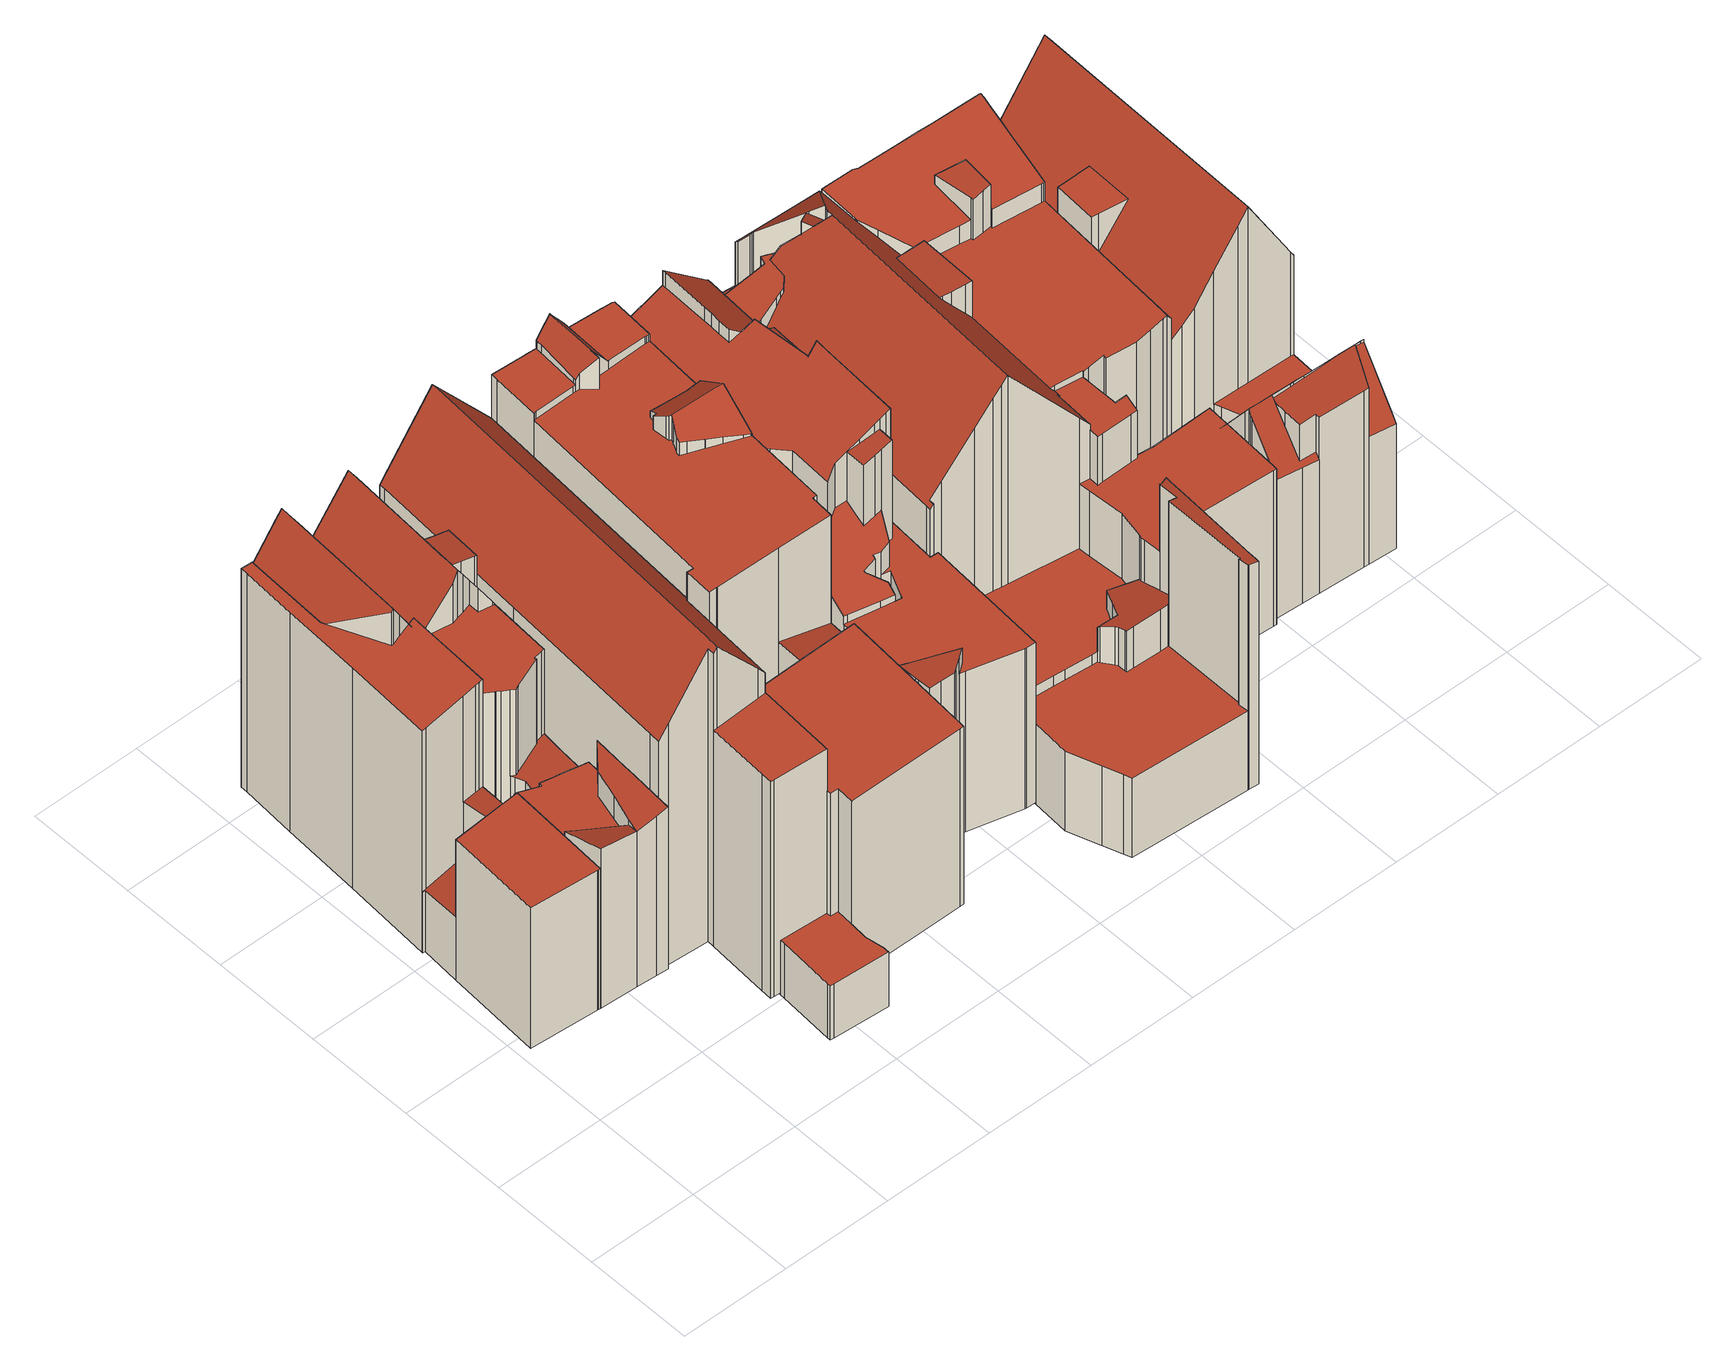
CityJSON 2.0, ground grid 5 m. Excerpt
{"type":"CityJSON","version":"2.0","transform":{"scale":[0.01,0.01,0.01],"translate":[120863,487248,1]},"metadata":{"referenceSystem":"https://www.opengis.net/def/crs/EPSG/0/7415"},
"CityObjects":{
"building1":{"type":"Building","attributes":{"dak_type":"slanted","data_area":43.01,"data_coverage":0.778,"geconstateerd":false,"gid":17599243,"h_dak_50p":13.27,"h_dak_70p":13.5,"h_dak_max":15.81,"h_dak_min":4.73,"h_maaiveld":1.64,"kas_warenhuis":false,"lod11_replace":false,"ondergronds_type":"above ground","oorspronkelijkbouwjaar":1005,"pw_actueel":"yes","pw_bron":"ahn3","reconstructie_methode":"tudelft3d-geoflow","reconstruction_skipped":false,"rmse_lod12":3.37,"rmse_lod13":1.06,"rmse_lod22":0.823,"rn":1,"status":"Pand in gebruik","t_run":115.77,"val3dity_codes_lod12":"[]","val3dity_codes_lod13":"[]","val3dity_codes_lod22":"[]"},"children":["building1-1"]},
"building1-1":{"type":"BuildingPart","parents":["building1"],"geometry":[{"type":"Solid","lod":"2.2","boundaries":[[[[0,1,2,3,4,5,6,7,8,9,10,11,12,13,14,15,16,17,18,19,20,21,22,23,24,25,26]],[[27,28,29,30]],[[31,4,3,32]],[[33,10,9,34]],[[34,9,8,35]],[[36,5,4,31]],[[37,38,39,40]],[[41,6,5,36]],[[42,7,6,41]],[[43,21,20,44]],[[45,14,13,46]],[[47,48,49,28,27]],[[50,11,10,33]],[[51,52,53,54]],[[30,29,52,51]],[[55,26,25,56]],[[57,19,18,58]],[[44,20,19,57]],[[59,22,21,43]],[[60,61,35,62]],[[63,64,65]],[[62,35,8,7,42]],[[66,67,68,61,60]],[[28,49,68,67]],[[69,2,1,70]],[[71,72,67,66]],[[73,74,72,71]],[[32,3,2,69,75]],[[75,69,74,73]],[[70,1,0,53]],[[46,13,12,76]],[[77,78,79]],[[38,37,79]],[[78,77,80,81]],[[64,24,23,82]],[[56,25,24,64,63]],[[82,23,22,59]],[[83,50,48,47]],[[84,15,14,45]],[[85,86,16,15,84]],[[40,39,86,85]],[[87,17,16,86]],[[58,18,17,87]],[[76,12,11,50,83]],[[54,53,0,26,55]],[[81,80,88,89]],[[89,88,65]],[[90,91,58,87,86,39,38,79,78,81,92,93]],[[71,66,60,62,42,41,36,31,32,75,73]],[[72,74,69,70,53,52,29,28,67]],[[48,50,33,34,35,61,68,49]],[[65,88,80,77,79,37,40,85,84,45,46,76,83,47,27,30,51,54,55,56,63]],[[92,81,89,65,64,82,59,43,44,57,58,91,90,93]]]],"semantics":{"surfaces":[{"type":"GroundSurface"},{"type":"WallSurface","on_footprint_edge":false},{"type":"WallSurface","on_footprint_edge":true},{"type":"RoofSurface"}],"values":[[0,1,2,2,2,2,1,2,2,2,2,1,2,1,1,2,2,2,2,1,1,2,1,1,2,1,1,2,1,2,2,1,1,1,2,2,2,1,2,2,1,2,2,2,2,1,1,3,3,3,3,3,3]]}}]},
"building2":{"type":"Building","attributes":{"dak_type":"slanted","data_area":39.9,"data_coverage":0.756,"geconstateerd":false,"gid":17599262,"h_dak_50p":12.71,"h_dak_70p":13.55,"h_dak_max":15.17,"h_dak_min":5.76,"h_maaiveld":1.64,"kas_warenhuis":false,"lod11_replace":false,"ondergronds_type":"above ground","oorspronkelijkbouwjaar":1005,"pw_actueel":"yes","pw_bron":"ahn3","reconstructie_methode":"tudelft3d-geoflow","reconstruction_skipped":false,"rmse_lod12":2.84,"rmse_lod13":2.01,"rmse_lod22":0.153,"rn":1,"status":"Pand in gebruik","t_run":142.09,"val3dity_codes_lod12":"[]","val3dity_codes_lod13":"[]","val3dity_codes_lod22":"[]"},"children":["building2-1"]},
"building2-1":{"type":"BuildingPart","parents":["building2"],"geometry":[{"type":"Solid","lod":"2.2","boundaries":[[[[94,95,24,96,21,97,98,99,100,101,102,103,104,105,106,107,108,109,110,111,112,113,114,115,116,117,4,118,119,120,121,122]],[[123,124,125,126]],[[127,107,106,128]],[[129,102,101,130]],[[131,132,133,134]],[[135,99,98,136]],[[137,114,113,138]],[[130,101,100,139]],[[139,100,99,135]],[[138,113,112,132,131]],[[140,24,95,141,142]],[[143,144,145,146]],[[147,148,149,150]],[[151,152,118,4,153]],[[154,155,119,118,152]],[[146,145,155,154]],[[156,157,158,159]],[[160,109,108,161]],[[132,112,111,162,163]],[[124,103,102,129]],[[164,96,24,140]],[[165,166,167]],[[168,169,167]],[[170,171,172,173]],[[174,116,115,175]],[[176,120,119,155]],[[177,121,120,176]],[[178,179,180,181]],[[182,183,184,185]],[[186,122,121,177]],[[187,188,189,190]],[[188,94,122,186]],[[191,192,193,194]],[[195,191,196,197]],[[153,4,117,198,199]],[[198,117,116,174]],[[200,201,202]],[[199,198,202]],[[201,203,204,205]],[[206,207,203,201,200]],[[173,172,207,206]],[[134,133,171,170]],[[208,209,210,211]],[[211,210,212,213]],[[205,204,152,151]],[[183,182,214]],[[215,216,144,143]],[[217,218,219,220]],[[220,219,192,191,195]],[[190,189,218,217]],[[221,222,223,224]],[[150,149,225,226]],[[142,141,227,228]],[[229,230,166,165]],[[231,97,21,232]],[[232,21,96,164]],[[136,98,97,231]],[[163,162,209,208]],[[162,111,110,233]],[[234,235,236,158]],[[237,238,216,215]],[[159,158,236,238,237]],[[213,212,157,156]],[[239,240,148,147]],[[241,242,243,244]],[[224,223,245,246]],[[246,245,242,241]],[[247,105,104,248]],[[185,184,248,249]],[[249,248,104,103,124,123]],[[250,128,106,105,247]],[[251,252,169,168]],[[126,125,252,251]],[[253,254,214]],[[254,253,230,229]],[[194,193,235,234]],[[197,196,240,239]],[[175,115,114,137]],[[255,161,108,107,127]],[[226,225,161,255]],[[233,110,109,160]],[[141,95,94,188,187]],[[228,227,179,178]],[[181,180,222,221]],[[244,243,128,250]],[[131,134,170,173,206,200,202,198,174,175,137,138]],[[205,151,153,199,202,201]],[[136,256,165,167,169,252,125,124,129,130,139,135]],[[136,231,232,164,140,142,228,178,181,221,257,254,229,165,256]],[[159,237,215,143,146,154,152,204,203,207,172,171,133,132,163,208,211,213,156]],[[235,193,192,219,218,189,188,186,177,176,155,145,144,216,238,236]],[[123,126,251,168,167,166,230,253,214,182,185,249]],[[233,160,161,225,149,148,240,196,191,194,234,158,157,212,210,209,162]],[[243,242,245,223,222,180,179,227,141,187,190,217,220,195,197,239,147,150,226,255,127,128]],[[244,250,247,248,184,183,214,254,257,221,224,246,241]]]],"semantics":{"surfaces":[{"type":"GroundSurface"},{"type":"WallSurface","on_footprint_edge":false},{"type":"WallSurface","on_footprint_edge":true},{"type":"RoofSurface"}],"values":[[0,1,2,2,1,2,2,2,2,2,2,1,1,2,2,1,1,2,2,2,2,1,1,1,2,2,2,1,1,2,1,2,1,1,2,2,1,1,1,1,1,1,1,1,1,1,1,1,1,1,1,1,1,1,2,2,2,1,2,1,1,1,1,1,1,1,1,2,1,2,2,1,1,1,1,1,1,2,2,1,2,2,1,1,1,3,3,3,3,3,3,3,3,3,3]]}}]},
"building3":{"type":"Building","attributes":{"dak_type":"slanted","data_area":78.33,"data_coverage":0.843,"geconstateerd":false,"gid":17599264,"h_dak_50p":15.19,"h_dak_70p":15.82,"h_dak_max":16.99,"h_dak_min":12.53,"h_maaiveld":1.11,"kas_warenhuis":false,"lod11_replace":false,"ondergronds_type":"above ground","oorspronkelijkbouwjaar":1005,"pw_actueel":"yes","pw_bron":"ahn3","reconstructie_methode":"tudelft3d-geoflow","reconstruction_skipped":false,"rmse_lod12":1.36,"rmse_lod13":1.42,"rmse_lod22":0.121,"rn":1,"status":"Pand in gebruik","t_run":128.63,"val3dity_codes_lod12":"[]","val3dity_codes_lod13":"[]","val3dity_codes_lod22":"[]"},"children":["building3-1"]},
"building3-1":{"type":"BuildingPart","parents":["building3"],"geometry":[{"type":"Solid","lod":"2.2","boundaries":[[[[258,259,260,261,262,263,264,265,266,267,268,269,270,271,272,273,274,275,276,277,278,279,280]],[[281,274,273,282]],[[282,273,272,283]],[[284,260,259,285]],[[286,265,264,287]],[[288,277,276,289]],[[287,264,263,290]],[[291,292,293,294]],[[295,261,260,284]],[[296,278,277,288,297]],[[298,279,278,296]],[[297,288,292,291]],[[299,271,270,300]],[[301,258,280,302]],[[290,263,262,303]],[[303,262,261,295]],[[302,280,279,298]],[[304,275,274,281]],[[289,276,275,304]],[[283,272,271,299]],[[305,267,266,306]],[[307,308,300,309]],[[309,300,270,269,310]],[[294,293,308,307]],[[310,269,268,311]],[[311,268,267,305]],[[306,266,265,286]],[[285,259,258,301]],[[289,304,281,282,283,299,300,308,293,292,288]],[[312,313,290,303,295,284,285,301,302,298,296,297,291]],[[313,312,291,294,307,309,310,311,305,306,286,287,290]]]],"semantics":{"surfaces":[{"type":"GroundSurface"},{"type":"WallSurface","on_footprint_edge":true},{"type":"WallSurface","on_footprint_edge":false},{"type":"RoofSurface"}],"values":[[0,1,1,1,1,1,1,2,1,1,1,2,1,1,1,1,1,1,1,1,1,2,1,2,1,1,1,1,3,3,3]]}}]},
"building4":{"type":"Building","attributes":{"dak_type":"slanted","data_area":113.1,"data_coverage":0.888,"geconstateerd":false,"gid":17599254,"h_dak_50p":15.23,"h_dak_70p":15.28,"h_dak_max":17.05,"h_dak_min":3.87,"h_maaiveld":1.04,"kas_warenhuis":false,"lod11_replace":false,"ondergronds_type":"above ground","oorspronkelijkbouwjaar":1005,"pw_actueel":"yes","pw_bron":"ahn3","reconstructie_methode":"tudelft3d-geoflow","reconstruction_skipped":false,"rmse_lod12":4.02,"rmse_lod13":0.776,"rmse_lod22":0.16,"rn":1,"status":"Pand in gebruik","t_run":269.55,"val3dity_codes_lod12":"[]","val3dity_codes_lod13":"[]","val3dity_codes_lod22":"[]"},"children":["building4-1"]},
"building4-1":{"type":"BuildingPart","parents":["building4"],"geometry":[{"type":"Solid","lod":"2.2","boundaries":[[[[314,315,316,317,318,319,320,321,322,323,324,325,326,327,328,329,330,331,332,333,334,335,336,337,338,339,340,341,342,343,344,345,346,347,348,349,350,351,352,353,354,355,356,357,358,359,360,361,362,363,364]],[[365,366,363,362,367]],[[367,362,361,368]],[[369,319,318,370]],[[371,349,348,372]],[[373,374,375,376]],[[377,328,327,378]],[[379,316,315,380]],[[381,320,319,369]],[[382,323,322,383]],[[384,324,323,382]],[[385,386,370,387]],[[388,321,320,381]],[[389,334,333,390]],[[390,333,332,391,392]],[[368,361,360,393]],[[394,395,396,397]],[[372,348,347,398]],[[393,360,359,399]],[[400,401,402,403]],[[391,332,331,404]],[[405,406,407,408]],[[376,375,404,409]],[[409,404,331,330,410]],[[411,364,363,366]],[[412,413,386,385]],[[414,325,324,384]],[[383,322,321,388]],[[415,416,417,418]],[[398,347,346,419]],[[420,314,364,411]],[[421,337,336,422]],[[423,345,344,396]],[[419,346,345,423]],[[424,425,426,427]],[[428,429,430,431]],[[432,433,357,356,434]],[[431,430,433,432]],[[435,358,357,433]],[[399,359,358,435]],[[436,355,354,437]],[[438,439,440,441]],[[442,340,339,443]],[[444,445,446,447]],[[397,396,344,343,448]],[[449,448,343,342,450]],[[451,452,453,454]],[[455,456,457,458]],[[458,457,425,424]],[[427,426,459,460]],[[454,453,461,462]],[[462,461,463,464]],[[422,336,335,465,466]],[[466,465,439,438]],[[467,338,337,421]],[[443,339,338,467]],[[468,469,470,471]],[[472,473,395,394]],[[448,449,474]],[[450,342,341,475,476]],[[475,341,340,442]],[[392,391,416,415]],[[418,417,406,405,477]],[[478,329,328,377]],[[378,327,326,479]],[[479,326,325,414]],[[480,481,408,482]],[[483,484,401,400]],[[485,486,487,488]],[[489,490,491,486,485]],[[476,475,484,483]],[[477,405,366,365]],[[482,408,407,374,373]],[[441,440,492,493]],[[403,402,490,489]],[[493,492,491,490]],[[488,487,469,468]],[[471,470,494,495]],[[495,494,445,444]],[[496,497,351,350,498]],[[499,352,351,497]],[[500,501,502,503]],[[504,505,506,507]],[[508,509,505,504]],[[510,511,429,428]],[[473,472,512]],[[513,317,316,379]],[[387,370,318,317,513]],[[380,315,314,420,514]],[[514,420,481,480]],[[410,330,329,478,515]],[[515,478,413,412]],[[516,517,518,519]],[[519,518,497,496]],[[460,459,511,510]],[[507,506,501,500]],[[464,463,456,455]],[[520,521,452,451]],[[503,502,521,520]],[[522,523,509,508]],[[434,356,355,436]],[[437,354,353,524,525]],[[525,524,523,522]],[[524,353,352,499]],[[447,446,517,516]],[[498,350,349,371]],[[465,335,334,389]],[[448,474,526,527,468,471,495,512,472,394,397]],[[416,391,404,375,374,407,406,417]],[[483,400,403,489,485,488,468,527,526,474,449,450,476]],[[366,405,408,481,420,411]],[[493,490,402,401,484,475,442,443,467,421,422,466,438,441]],[[398,419,423,396,395,473,512,495,444,447,516,519,496,498,371,372]],[[515,412,385,387,513,379,380,514,480,482,373,376,409,410]],[[413,478,377,378,479,414,384,382,383,388,381,369,370,386]],[[508,504,507,500,503,520,451,454,462,528,529,530,437,525,522]],[[426,425,457,456,463,461,453,452,521,502,501,506,505,509,523,524,499,497,518,517,446,445,494,470,469,487,486,491,492,440,439,465,389,390,392,415,418,477,365,367,368,393,399,435,433,430,429,511,459]],[[432,434,436,437,530,529,528,462,464,455,458,424,427,460,510,428,431]]]],"semantics":{"surfaces":[{"type":"GroundSurface"},{"type":"WallSurface","on_footprint_edge":true},{"type":"WallSurface","on_footprint_edge":false},{"type":"RoofSurface"}],"values":[[0,1,1,1,1,2,1,1,1,1,1,2,1,1,1,1,2,1,1,2,1,2,2,1,1,2,1,1,2,1,1,1,1,1,2,2,1,2,1,1,1,2,1,2,1,1,2,2,2,2,2,2,1,2,1,1,2,2,2,1,1,2,2,1,1,1,2,2,2,2,2,2,2,2,2,2,2,2,2,1,1,2,2,2,2,2,1,1,1,2,1,2,2,2,2,2,2,2,2,2,1,1,2,1,2,1,1,3,3,3,3,3,3,3,3,3,3,3]]}}]},
"building5":{"type":"Building","attributes":{"dak_type":"slanted","data_area":63.07,"data_coverage":0.754,"geconstateerd":false,"gid":17599260,"h_dak_50p":14.35,"h_dak_70p":15.01,"h_dak_max":15.98,"h_dak_min":5.05,"h_maaiveld":1.47,"kas_warenhuis":false,"lod11_replace":false,"ondergronds_type":"above ground","oorspronkelijkbouwjaar":1005,"pw_actueel":"yes","pw_bron":"ahn3","reconstructie_methode":"tudelft3d-geoflow","reconstruction_skipped":false,"rmse_lod12":3.37,"rmse_lod13":3.26,"rmse_lod22":0.247,"rn":1,"status":"Pand in gebruik","t_run":218.51,"val3dity_codes_lod12":"[]","val3dity_codes_lod13":"[]","val3dity_codes_lod22":"[]"},"children":["building5-1"]},
"building5-1":{"type":"BuildingPart","parents":["building5"],"geometry":[{"type":"Solid","lod":"2.2","boundaries":[[[[531,532,533,534,535,536,537,538,539,540,541,542,543,544,545,546,547,548,549,550,551,552,553,554,555,556,557,558,559,560,561,562,563,564,565,566,567,568,569,570]],[[571,550,549,572,573]],[[574,565,564,575]],[[576,577,578,579]],[[580,536,535,581]],[[582,534,533,583]],[[581,535,534,582]],[[584,585,586,587]],[[587,586,588,589]],[[579,578,589,590]],[[583,533,532,591]],[[592,593,594,595]],[[596,567,566,597,598]],[[599,568,567,596]],[[600,601,602,603]],[[604,605,601,600]],[[606,569,568,599,607]],[[608,609,610,611]],[[609,540,539,612]],[[613,552,551,614]],[[614,551,550,571]],[[615,613,616,617]],[[618,619,620,621]],[[621,620,622,623,624]],[[625,544,543,626]],[[627,542,541,628]],[[629,537,536,580]],[[573,572,630,631]],[[631,630,632,633]],[[634,635,636,637]],[[638,639,640,641]],[[585,642,639,638]],[[641,640,643,644]],[[644,643,645,646]],[[612,539,538,647]],[[648,649,622,620]],[[650,651,619,618]],[[652,562,561,653]],[[654,563,562,652,655]],[[656,559,558,657]],[[658,659,651,650]],[[633,632,646,660]],[[660,646,645,661,662,663]],[[663,662,635,634]],[[662,661,664,665]],[[637,636,665,666]],[[575,564,563,654]],[[667,668,642,585,584]],[[666,665,664,668,667]],[[669,670,671]],[[672,545,544,625]],[[673,556,555,674]],[[675,676,593,592]],[[677,678,676,675]],[[679,553,552,613,615]],[[595,594,680]],[[681,603,602,680]],[[682,683,603,681]],[[647,538,537,629]],[[598,597,605,604]],[[626,543,542,627]],[[684,548,547,685]],[[686,687,688,689]],[[689,688,685,690]],[[690,685,547,546,691]],[[572,549,548,684]],[[671,692,577,576]],[[693,531,570,694]],[[624,623,692,671]],[[670,669,695,696]],[[696,695,697,698]],[[699,694,570,569,606]],[[700,560,559,656]],[[674,555,554,701,702]],[[653,561,560,700]],[[655,652,703,704]],[[704,703,678,677]],[[597,566,565,574]],[[611,610,687,686]],[[705,557,556,673]],[[657,558,557,705]],[[590,589,588,706,707]],[[591,532,531,693]],[[707,706,708,697]],[[709,710,694,699]],[[698,697,708,710,709]],[[607,599,683,682]],[[617,616,649,648]],[[702,701,659,658]],[[701,554,553,679]],[[691,546,545,672]],[[628,541,540,609,608]],[[583,591,693,694,710,708,706,588,586,585,638,641,644,646,632,630,572,684,685,688,687,610,609,612,647,629,580,581,582]],[[665,636,635,662]],[[668,664,661,645,643,640,639,642]],[[678,703,652,653,700,656,657,705,673,674,702,658,650,618,621,624,671,670,696,698,709,699,606,607,682,681,680,594,593,676]],[[604,600,603,683,599,596,598]],[[578,577,692,623,622,649,616,613,614,571,573,631,633,660,663,634,637,666,667,584,587,589]],[[655,704,677,675,592,595,680,602,601,605,597,574,575,654]],[[707,697,695,669,671,576,579,590]],[[701,679,615,617,648,620,619,651,659]],[[691,672,625,626,627,628,608,611,686,689,690]]]],"semantics":{"surfaces":[{"type":"GroundSurface"},{"type":"WallSurface","on_footprint_edge":true},{"type":"WallSurface","on_footprint_edge":false},{"type":"RoofSurface"}],"values":[[0,1,1,2,1,1,1,2,2,2,1,2,1,1,2,2,1,2,1,1,1,2,2,2,1,1,1,2,2,2,2,2,2,2,1,2,2,1,1,1,2,2,2,2,2,2,1,2,2,2,1,1,2,2,1,2,2,2,1,2,1,1,2,2,1,1,2,1,2,2,2,1,1,1,1,2,2,1,2,1,1,2,1,2,2,2,2,2,2,1,1,1,3,3,3,3,3,3,3,3,3,3]]}}]},
"building6":{"type":"Building","attributes":{"dak_type":"slanted","data_area":221.48,"data_coverage":0.861,"geconstateerd":false,"gid":14483283,"h_dak_50p":12.62,"h_dak_70p":14.45,"h_dak_max":17.35,"h_dak_min":2.28,"h_maaiveld":1.39,"kas_warenhuis":false,"lod11_replace":false,"ondergronds_type":"above ground","oorspronkelijkbouwjaar":1905,"pw_actueel":"yes","pw_bron":"ahn3","reconstructie_methode":"tudelft3d-geoflow","reconstruction_skipped":false,"rmse_lod12":4.48,"rmse_lod13":2.33,"rmse_lod22":0.406,"rn":1,"status":"Pand in gebruik","t_run":554.26,"val3dity_codes_lod12":"[]","val3dity_codes_lod13":"[]","val3dity_codes_lod22":"[]"},"children":["building6-1"]},
"building6-1":{"type":"BuildingPart","parents":["building6"],"geometry":[{"type":"Solid","lod":"2.2","boundaries":[[[[711,712,713,714,715,716,717,718,719,720,721,722,723,724,725,726,727,728,729,730,731,732,733,734,735,736,737,738,739,740,741,742,743,744,745,746,747,748,749,750,751,752,753,754,755,756,757,758,759,760,761,762,763,764,765,766,767,768,769,770,771,772,773,774,775,776]],[[777,778,779,780]],[[781,782,720,719,783,784]],[[785,721,720,782]],[[786,716,715,787,788]],[[789,751,750,790]],[[788,787,778,777]],[[787,715,714,791]],[[792,793,794,795]],[[796,753,752,797]],[[798,743,742,799]],[[800,801,802,803]],[[804,805,801,800,806]],[[807,808,809,810,811]],[[812,758,757,813]],[[814,815,816,817]],[[791,714,713,818]],[[819,756,755,820]],[[821,822,823,824]],[[825,826,827,828]],[[829,830,831,832]],[[811,810,805,804]],[[833,754,753,796,834]],[[793,761,760,835]],[[836,776,775,837]],[[838,839,840]],[[799,742,741,841]],[[842,722,721,785]],[[843,844,845,846]],[[847,848,782,781]],[[817,816,849,850,851]],[[852,853,854,855]],[[856,857,858,859]],[[860,861,857,856]],[[862,735,734,863]],[[864,740,739,865]],[[866,747,746,867]],[[841,741,740,864]],[[868,869,809,808]],[[870,871,872,873]],[[873,872,808,807]],[[874,875,876,877]],[[877,876,878,879,880]],[[863,734,733,881]],[[881,733,732,882]],[[865,739,738,883]],[[884,885,886,887]],[[888,744,743,798]],[[889,745,744,888]],[[890,891,892,893]],[[894,736,735,862]],[[895,731,730,896,897]],[[898,899,900]],[[901,902,903,904]],[[904,903,905,906]],[[907,908,909,910]],[[911,723,722,842]],[[912,913,861,860]],[[914,915,916,917]],[[918,919,920,921]],[[922,923,924,915,914]],[[925,926,924,923]],[[927,774,773,928]],[[929,749,748,930]],[[790,750,749,929]],[[931,932,930,933]],[[933,930,748,747,866]],[[934,935,936,937]],[[938,759,758,812]],[[797,752,751,789]],[[896,730,729,939]],[[940,727,726,941]],[[942,943,944,945]],[[946,947,948,949]],[[949,948,943,942]],[[950,951,869,868]],[[952,737,736,894]],[[953,867,746,745,889]],[[954,955,932,931]],[[956,957,926,925]],[[820,755,754,833]],[[958,959,960]],[[961,962,963,964]],[[964,963,965,966]],[[967,968,962,961]],[[969,890,970]],[[971,972,973]],[[974,975,973]],[[910,909,976,972,971]],[[977,978,908,907]],[[939,729,728,979]],[[979,728,727,940]],[[783,719,718,980]],[[980,718,717,981]],[[981,717,716,786]],[[972,976,891,890,969]],[[982,983,839,838]],[[984,985,875,874]],[[813,757,756,819]],[[986,987,770,769,988]],[[989,990,987,986]],[[835,760,759,938]],[[991,992,993,994]],[[995,996,997]],[[966,965,998,999]],[[999,998,1000,1001]],[[945,944,1002,1003]],[[1004,1002,1005]],[[795,794,935,934]],[[830,829,1006]],[[1003,1002,1004,951,950]],[[1007,711,776,836]],[[1008,1009,849,816]],[[1010,1011,1012,1013]],[[1014,1015,996,995]],[[818,713,712,1016]],[[928,773,772,1017]],[[1018,766,765,1019]],[[1020,1021,1022,1023]],[[824,823,1024,1025]],[[1025,1024,1026,1027]],[[1027,1026,1028,1029]],[[1030,1031,913,912]],[[1032,771,770,987]],[[1033,1034,1035,1036]],[[917,916,1034,1033]],[[846,845,983,982]],[[1037,1038,1039,1040]],[[1029,1028,955,954]],[[887,886,867,953]],[[1041,1042,844,843]],[[959,958,968,967]],[[893,892,1043,1044]],[[1045,762,761,793,792]],[[1046,763,762,1045]],[[803,802,885,884]],[[806,800,871,870]],[[883,738,737,952]],[[1023,1022,1047,1048,1049]],[[882,732,731,895]],[[1050,1051,947,946]],[[1001,1000,899,898]],[[784,783,1042,1041]],[[1052,1053,1054,1055]],[[1044,1043,1053,1052]],[[1056,1057,1038,1037]],[[941,726,725,1058]],[[1058,725,724,1059]],[[1060,911,1057,1056]],[[1048,1047,1061,1062]],[[1062,1061,1063,1064]],[[1065,1066,919,918]],[[921,920,1067,1068]],[[1068,1067,1069,1070]],[[1070,1069,923,922]],[[828,827,957,956]],[[1071,1007,853,852]],[[851,850,1031,1030]],[[1055,1054,848,847]],[[832,831,1036,1072]],[[1072,1036,1035,822,821]],[[1073,1074,1021,1020]],[[1075,1076,1074,1073]],[[837,775,774,927]],[[1016,712,711,1007,1071]],[[1040,1039,978,977]],[[1059,724,723,911,1060]],[[834,796,826,825]],[[1077,1078,1079,1080]],[[907,1078,1077]],[[906,905,975,974]],[[1080,1079,902,901]],[[1081,1082,1011,1010]],[[992,1083,1082,1081]],[[1064,1063,1083,992,991]],[[994,993,1084,1085]],[[937,936,1086,1087]],[[1085,1084,1088,1086]],[[1087,1086,1088,985,984]],[[1089,764,763,1046]],[[1049,1048,1066,1065,1090]],[[1090,1065,1015,1014]],[[988,769,768,1091]],[[1091,768,767,1092]],[[1013,1012,815,814]],[[859,858,1093,1094]],[[855,854,1009,1008]],[[1094,1093,1095,1096]],[[1096,1095,878,876]],[[880,879,990,989]],[[1019,765,764,1089]],[[1017,772,771,1032]],[[1092,767,766,1018]],[[897,896,1051,1050]],[[780,779,1076,1075]],[[811,804,806,870,873,807]],[[797,789,790,929,930,932,955,1028,1026,1024,823,822,1035,1034,916,915,924,926,957,827,826,796]],[[963,1097,1098,1099,1006,829,832,1072,821,824,1025,1027,1029,954,931,933,866,867,886,885,802,801,805,810,809,869,951,1004,1005,998,965]],[[1001,898,900,960,959,967,961,964,966,999]],[[865,883,952,894,862,863,881,882,895,897,1050,946,949,942,945,1003,950,868,808,872,871,800,803,884,887,953,889,888,798,799,841,864]],[[1044,1052,1055,847,781,784,1041,843,846,982,838,840,970,890,893]],[[1070,922,914,917,1033,1036,831,830,997,996,1015,1065,918,921,1068]],[[994,1085,1086,936,935,794,793,835,938,812,813,819,820,833,834,825,828,956,925,923,1069,1067,920,919,1066,1048,1062,1064,991]],[[855,1008,816,815,1012,1011,1082,1083,1063,1061,1047,1022,1021,1074,1076,779,778,787,791,818,1016,1071,852]],[[978,1039,1038,1057,911,842,785,782,848,1054,1053,1043,892,891,976,909,908]],[[1056,1037,1040,977,907,1077,1080,1100,939,979,940,941,1058,1059,1060]],[[1079,1078,907,910,971,973,975,905,903,902]],[[859,1094,1096,876,875,985,1088,1084,993,992,1081,1010,1013,814,817,851,1030,912,860,856]],[[990,879,878,1095,1093,858,857,861,913,1031,850,849,1009,854,853,1007,836,837,927,928,1017,1032,987]],[[1091,1092,1018,1019,1089,1046,1045,792,795,934,937,1087,984,874,877,880,989,986,988]],[[1005,1002,944,943,948,947,1051,896,939,1100,1080,901,904,1023,1049,1090,1014,995,997,830,1006,1099,1098,1097,963,962,968,958,960,900,899,1000,998]],[[844,1042,783,980,981,786,788,777,780,1075,1073,1020,1023,904,906,974,973,972,969,970,840,839,983,845]]]],"semantics":{"surfaces":[{"type":"GroundSurface"},{"type":"WallSurface","on_footprint_edge":false},{"type":"WallSurface","on_footprint_edge":true},{"type":"RoofSurface"}],"values":[[0,1,2,2,2,2,1,2,1,2,2,1,1,1,2,1,2,2,1,1,1,1,2,2,2,1,2,2,1,1,1,1,1,1,2,2,2,2,1,1,1,1,1,2,2,2,1,2,2,1,2,2,1,1,1,1,2,1,1,1,1,1,2,2,2,1,2,1,2,2,2,2,1,1,1,1,2,2,1,1,2,1,1,1,1,1,1,1,1,1,2,2,2,2,2,1,1,1,2,2,1,2,1,1,1,1,1,1,1,1,1,2,1,1,1,2,2,2,1,1,1,1,1,2,1,1,1,1,1,1,1,1,1,2,2,1,1,2,1,2,1,1,1,1,1,1,2,2,1,1,1,1,1,1,1,1,1,1,1,1,1,1,1,2,2,1,2,1,1,1,1,1,1,1,1,1,1,1,1,2,1,1,2,2,1,1,1,1,1,1,2,2,2,1,1,3,3,3,3,3,3,3,3,3,3,3,3,3,3,3,3,3]]}}]},
"building7":{"type":"Building","attributes":{"dak_type":"slanted","data_area":84.24,"data_coverage":0.879,"geconstateerd":false,"gid":17599268,"h_dak_50p":13.17,"h_dak_70p":14.21,"h_dak_max":16.38,"h_dak_min":4.44,"h_maaiveld":1.73,"kas_warenhuis":false,"lod11_replace":false,"ondergronds_type":"above ground","oorspronkelijkbouwjaar":1005,"pw_actueel":"yes","pw_bron":"ahn3","reconstructie_methode":"tudelft3d-geoflow","reconstruction_skipped":false,"rmse_lod12":3.52,"rmse_lod13":1.48,"rmse_lod22":0.164,"rn":1,"status":"Pand in gebruik","t_run":197.52,"val3dity_codes_lod12":"[]","val3dity_codes_lod13":"[]","val3dity_codes_lod22":"[]"},"children":["building7-1"]},
"building7-1":{"type":"BuildingPart","parents":["building7"],"geometry":[{"type":"Solid","lod":"2.2","boundaries":[[[[1101,1102,1103,1104,1105,1106,1107,1108,1109,1110,1111,1112,1113,1114,1115,1116,1117,1118,1119,1120,1121,1122,1123,1124,1125,1126,1127,1128,1129,1130,1131,1132,1133,1134,1135,1136,1137]],[[1138,1139,1140,1141]],[[1142,1143,1144,1145]],[[1146,1147,1148,1149]],[[1150,1151,1152,1153]],[[1154,1155,1156,1157]],[[1158,1159,1160,1161]],[[1162,1125,1124,1163]],[[1164,1165,1166,1167,1168]],[[1169,1116,1115,1170]],[[1171,1102,1101,1172]],[[1173,1174,1175,1176]],[[1177,1110,1109,1178]],[[1179,1111,1110,1177]],[[1151,1180,1181,1182]],[[1161,1160,1180,1151,1150]],[[1182,1181,1183,1184]],[[1184,1183,1166,1165]],[[1185,1133,1132,1186]],[[1187,1188,1122,1121,1189,1190]],[[1191,1112,1111,1179]],[[1192,1113,1112,1191]],[[1193,1105,1104,1194]],[[1194,1104,1103,1195]],[[1190,1189,1196,1197]],[[1198,1199,1188,1187]],[[1200,1201,1202,1203]],[[1204,1205,1206,1207]],[[1208,1209,1135,1134,1206]],[[1207,1206,1134,1133,1185]],[[1197,1196,1210]],[[1211,1131,1130,1212]],[[1212,1130,1129,1213]],[[1157,1156,1118,1117,1214]],[[1215,1120,1119,1216]],[[1217,1218,1219,1220]],[[1141,1140,1221,1222]],[[1218,1217,1223]],[[1220,1219,1139,1138]],[[1222,1221,1224]],[[1214,1117,1116,1169]],[[1225,1226,1195,1227]],[[1228,1229,1205,1204]],[[1230,1231,1174,1173]],[[1232,1107,1106,1231,1230]],[[1178,1109,1108,1233]],[[1231,1106,1105,1193]],[[1216,1119,1118,1156]],[[1234,1235,1236]],[[1201,1200,1236]],[[1235,1234,1143,1142]],[[1186,1132,1131,1211]],[[1189,1121,1120,1215,1237]],[[1237,1215,1159,1158]],[[1199,1198,1238]],[[1153,1152,1229,1228]],[[1239,1127,1126,1240]],[[1240,1126,1125,1162]],[[1213,1129,1128,1241]],[[1241,1128,1127,1239]],[[1242,1243,1165,1164]],[[1145,1144,1243,1242]],[[1203,1202,1209,1208]],[[1244,1136,1135,1209]],[[1245,1137,1136,1244]],[[1227,1195,1103,1102,1171]],[[1176,1175,1226,1225]],[[1172,1101,1137,1245]],[[1163,1124,1123,1246]],[[1246,1123,1122,1188]],[[1247,1114,1113,1192]],[[1170,1115,1114,1247]],[[1248,1249,1223]],[[1149,1148,1233,1250]],[[1168,1167,1155,1154]],[[1249,1248,1147,1146]],[[1250,1233,1108,1107,1232]],[[1198,1187,1190,1197,1210,1238]],[[1176,1224,1221,1140,1139,1219,1218,1223,1249,1146,1149,1250,1232,1230,1173]],[[1231,1193,1194,1195,1226,1175,1174]],[[1183,1181,1180,1160,1159,1215,1216,1156,1155,1167,1166]],[[1185,1186,1211,1212,1213,1241,1239,1240,1251,1252,1228,1204,1207]],[[1245,1244,1209,1202,1201,1236,1235,1142,1145,1242,1164,1168,1154,1157,1214,1169,1170,1253,1254,1217,1220,1138,1141,1222,1224,1176,1225,1227,1171,1172]],[[1247,1192,1191,1179,1177,1178,1233,1148,1147,1248,1223,1217,1254,1253,1170]],[[1143,1234,1236,1200,1203,1208,1206,1205,1229,1152,1151,1182,1184,1165,1243,1144]],[[1163,1246,1188,1199,1238,1210,1196,1189,1237,1158,1161,1150,1153,1228,1252,1251,1240,1162]]]],"semantics":{"surfaces":[{"type":"GroundSurface"},{"type":"WallSurface","on_footprint_edge":false},{"type":"WallSurface","on_footprint_edge":true},{"type":"RoofSurface"}],"values":[[0,1,1,1,1,1,1,2,1,2,2,1,2,2,1,1,1,1,2,2,2,2,2,2,1,1,1,1,2,2,1,2,2,2,2,1,1,1,1,1,2,1,1,1,2,2,2,2,1,1,1,2,2,1,1,1,2,2,2,2,1,1,1,2,2,2,1,2,2,2,2,2,1,1,1,1,2,3,3,3,3,3,3,3,3,3]]}}]}
},
"vertices":[
[384,1555,64],[376,1432,64],[370,1354,64],[370,1349,64],[338,869,64],[330,870,64],[324,870,64],[16,891,64],[45,1328,64],[57,1506,64],[46,1507,64],[46,1511,64],[74,1919,64],[97,2280,64],[114,2528,64],[116,2562,64],[167,2559,64],[277,2553,64],[305,2551,64],[426,2544,64],[435,2543,64],[449,2543,64],[441,2425,64],[441,2420,64],[410,1956,64],[407,1914,64],[401,1816,64],[275,1541,1238],[275,1541,675],[343,1549,671],[343,1549,1237],[338,869,806],[370,1349,804],[46,1507,387],[57,1506,387],[45,1328,397],[330,870,806],[145,2168,1230],[145,2168,1217],[165,2524,1213],[165,2524,1224],[324,870,806],[16,891,813],[449,2543,1162],[435,2543,1186],[114,2528,1225],[97,2280,1229],[69,1514,1240],[69,1514,386],[275,1541,385],[46,1511,387],[365,1552,1237],[365,1552,669],[384,1555,668],[384,1555,1237],[401,1816,1233],[407,1914,1231],[426,2544,1203],[305,2551,1417],[441,2425,1164],[121,1334,809],[121,1334,396],[45,1328,810],[410,1956,1230],[410,1956,1170],[375,1944,1231],[287,1348,805],[287,1348,687],[287,1348,395],[370,1354,682],[376,1432,676],[293,1348,805],[293,1348,687],[352,1353,804],[352,1353,683],[370,1354,804],[74,1919,1234],[257,1905,1233],[257,1905,1409],[153,2150,1230],[265,1907,1232],[265,1907,1421],[441,2420,1164],[46,1511,1240],[116,2562,1224],[167,2559,1224],[167,2559,1212],[277,2553,1376],[309,1922,1232],[309,1922,1345],[299,2456,1418],[303,2513,1417],[288,2280,1419],[290,2304,1418],
[384,1562,64],[408,1916,64],[447,2511,64],[466,2542,64],[616,2533,64],[646,2531,64],[744,2526,64],[751,2525,64],[763,2524,64],[736,2123,64],[726,1963,64],[724,1941,64],[719,1858,64],[700,1574,64],[700,1570,64],[693,1467,64],[691,1429,64],[683,1311,64],[679,1261,64],[668,1091,64],[668,1082,64],[652,849,64],[598,852,64],[506,858,64],[352,1076,64],[372,1372,64],[372,1374,64],[377,1447,64],[381,1512,64],[736,2123,1329],[736,2123,1158],[723,2124,1182],[723,2124,1332],[700,1574,1159],[719,1858,1157],[763,2524,1157],[751,2525,1177],[679,1261,933],[679,1261,777],[636,1210,779],[636,1210,922],[646,2531,1358],[616,2533,1410],[668,1082,929],[668,1091,929],[744,2526,1190],[410,1956,1165],[408,1916,1155],[408,1916,1165],[390,1368,783],[390,1368,486],[385,1369,485],[385,1369,783],[647,1553,1159],[647,1553,708],[645,1560,708],[645,1560,1159],[352,1076,832],[352,1076,789],[338,869,913],[372,1372,783],[372,1372,485],[542,1338,780],[542,1338,696],[476,1351,696],[476,1351,781],[693,1467,705],[700,1570,710],[683,1311,698],[683,1311,776],[447,2511,1169],[591,2130,1409],[591,2130,1366],[620,2129,1358],[624,2129,1357],[624,2129,1351],[595,1164,913],[595,1164,781],[590,1157,781],[590,1157,912],[598,852,911],[652,849,924],[372,1374,485],[377,1447,483],[431,1911,1199],[431,1911,1155],[546,1890,1156],[546,1890,1366],[653,1966,1347],[653,1966,1284],[714,1963,1179],[714,1963,1332],[381,1512,481],[384,1562,1158],[384,1562,480],[425,1535,482],[425,1535,1158],[473,1503,702],[473,1503,484],[480,1487,485],[480,1487,702],[473,1503,1159],[491,1491,702],[491,1491,1159],[506,858,891],[506,858,892],[524,920,895],[524,920,866],[507,862,891],[524,920,787],[396,1035,788],[396,1035,841],[555,1034,903],[555,1034,784],[635,1320,778],[635,1320,697],[607,1326,697],[607,1326,778],[550,1337,696],[550,1337,779],[610,1968,1358],[398,1364,783],[398,1364,486],[430,1532,1158],[430,1532,482],[443,1523,483],[443,1523,1158],[576,1899,1408],[576,1899,1156],[606,1907,1156],[606,1907,1358],[684,1567,709],[684,1567,1159],[410,1915,1155],[410,1915,1168],[582,1996,1409],[582,1996,1366],[466,2542,1194],[449,2543,1170],[691,1429,703],[497,1447,700],[497,1447,487],[476,1351,489],[473,1335,781],[473,1335,489],[508,1498,1159],[508,1498,703],[650,1871,1279],[650,1871,1156],[709,1860,1157],[709,1860,1176],[651,1920,1156],[651,1920,1282],[724,1941,1159],[726,1963,1159],[726,1963,1329],[719,1858,1159],[659,2127,1348],[659,2127,1291],[581,1970,1366],[581,1970,1408],[700,1570,1159],[613,2483,1410],[579,1943,1408],
[659,953,11],[712,1751,11],[761,2497,11],[763,2524,11],[775,2524,11],[1008,2510,11],[1265,2494,11],[1283,2493,11],[1281,2461,11],[1205,1320,11],[1176,1322,11],[1163,1131,11],[1146,866,11],[1124,533,11],[1122,511,11],[1122,508,11],[877,524,11],[860,525,11],[864,578,11],[882,855,11],[884,888,11],[701,900,11],[656,903,11],[877,524,1163],[1122,508,1163],[1122,511,1163],[761,2497,1234],[712,1751,1230],[1283,2493,1237],[1265,2494,1261],[882,855,1162],[864,578,1162],[1008,2510,1602],[899,855,1593],[899,855,1162],[1106,864,1163],[1106,864,1321],[763,2524,1234],[884,888,1568],[882,855,1568],[701,900,1293],[1124,533,1163],[1146,866,1163],[659,953,1226],[656,903,1225],[775,2524,1252],[860,525,1163],[1205,1320,1232],[1281,2461,1237],[1144,865,1271],[1144,865,1163],[1146,866,1268],[1163,1131,1269],[1176,1322,1270],[904,923,1594],[1006,2480,1602],
[1743,1043,4],[1738,968,4],[1700,404,4],[1682,404,4],[1150,406,4],[1144,327,4],[1158,239,4],[1157,230,4],[1156,213,4],[904,230,4],[886,231,4],[887,245,4],[903,499,4],[905,522,4],[907,522,4],[1119,508,4],[1122,508,4],[1157,1040,4],[1167,1193,4],[1176,1322,4],[1205,1320,4],[1267,2249,4],[1281,2463,4],[1283,2493,4],[1296,2492,4],[1420,2485,4],[1462,2483,4],[1492,2481,4],[1534,2479,4],[1556,2478,4],[1620,2474,4],[1647,2473,4],[1796,2465,4],[1811,2464,4],[1847,2462,4],[1856,2458,4],[1843,2258,4],[1843,2254,4],[1835,2139,4],[1823,1960,4],[1814,1827,4],[1814,1824,4],[1805,1688,4],[1803,1659,4],[1803,1646,4],[1800,1608,4],[1779,1283,4],[1764,1284,4],[1759,1284,4],[1751,1176,4],[1744,1066,4],[1751,1176,1426],[1751,1176,853],[1759,1284,1426],[1764,1284,1426],[1144,327,292],[1150,406,293],[1856,2458,1471],[1847,2462,1471],[1214,1040,955],[1214,1040,568],[1199,1040,568],[1199,1040,955],[907,522,293],[905,522,293],[1700,404,949],[1738,968,959],[1158,239,292],[904,230,291],[1156,213,292],[886,231,291],[1156,485,945],[1156,485,293],[1150,406,944],[1157,230,292],[1205,1320,1422],[1176,1322,1422],[1167,1193,560],[1167,1193,1421],[1779,1283,1427],[1622,2456,1512],[1622,2456,1478],[1620,2474,1478],[1620,2474,1516],[1811,2464,1472],[1800,1608,1429],[1490,2449,1509],[1490,2449,1468],[1478,2266,1466],[1478,2266,1490],[1157,1040,568],[1499,1184,927],[1499,1184,562],[1492,1042,569],[1492,1042,929],[1157,1040,954],[1122,508,945],[1744,1066,855],[1122,487,945],[1122,487,293],[887,245,291],[1204,1192,1422],[1204,1192,560],[1207,1192,560],[1207,1192,1422],[1796,2465,1473],[1743,1043,855],[1283,2493,1470],[1281,2463,1470],[1647,2473,1477],[1571,1753,1492],[1571,1753,1428],[1633,1728,1428],[1633,1728,1478],[1773,1671,1446],[1773,1671,1429],[1798,1661,1429],[1798,1661,1441],[1803,1659,1439],[1803,1659,1429],[1805,1688,1462],[1803,1646,1429],[1814,1824,1565],[1814,1827,1567],[1272,2249,1467],[1272,2249,1429],[1279,2249,1429],[1279,2249,1467],[1462,2483,1468],[1420,2485,1469],[1640,2253,1476],[1640,2253,1432],[1819,2254,1434],[1819,2254,1471],[1556,2478,1607],[1556,2478,1610],[1534,2479,1577],[1563,1858,1548],[1563,1858,1429],[1565,1843,1429],[1565,1843,1559],[1544,1780,1510],[1544,1780,1428],[1541,1765,1428],[1541,1765,1498],[1636,1727,1428],[1636,1727,1477],[1575,1842,1429],[1575,1842,1559],[1566,1824,1429],[1566,1824,1545],[1267,2249,1429],[1267,2249,1467],[1296,2492,1470],[1550,2252,1598],[1550,2252,1431],[1561,2252,1431],[1561,2252,1582],[1629,2375,1495],[1629,2375,1477],[1555,2453,1607],[1492,2481,1468],[1492,2481,1513],[1499,1184,1424],[1119,508,293],[903,499,293],[1717,1043,960],[1717,1043,863],[1492,1042,958],[1491,2474,1512],[1491,2474,1468],[1495,2251,1515],[1495,2251,1431],[1549,2203,1431],[1549,2203,1596],[1477,2251,1489],[1477,2251,1466],[1477,2251,1431],[1462,2251,1431],[1462,2251,1466],[1636,2252,1432],[1636,2252,1476],[1843,2254,1470],[1843,2254,1434],[1843,2258,1470],[1835,2139,1433],[1592,1975,1462],[1592,1975,1430],[1580,1927,1429],[1580,1927,1497],[1753,1951,1478],[1753,1951,1431],[1678,1962,1430],[1678,1962,1470],[1785,1955,1474],[1785,1955,1431],[1699,1701,1463],[1699,1701,1429],[1637,2281,1476],[1682,404,949],[1743,1043,961],[1119,508,945],[1827,2254,1471],[1827,2254,1434],[1835,2254,1434],[1835,2254,1470],[1559,1924,1500],[1559,1924,1429],[1816,1959,1471],[1816,1959,1432],[1823,1960,1432],[1823,1960,1470],[1554,2415,1605],[1552,2330,1602],[1654,1837,1562],[1777,1829,1566],[1791,1828,1566],
[2217,1306,47],[2208,1172,47],[2207,1154,47],[2206,1140,47],[2243,1138,47],[2206,572,47],[2163,574,47],[2154,575,47],[1919,636,47],[1894,642,47],[1842,605,47],[1831,596,47],[1767,601,47],[1714,604,47],[1718,668,47],[1719,686,47],[1725,783,47],[1743,1042,47],[1747,1103,47],[1759,1284,47],[1779,1283,47],[1779,1291,47],[1797,1560,47],[1808,1733,47],[1828,2036,47],[1855,2442,47],[1856,2458,47],[1866,2455,47],[1931,2451,47],[1976,2448,47],[1984,2448,47],[2079,2443,47],[2283,2431,47],[2291,2431,47],[2290,2408,47],[2266,2048,47],[2263,2009,47],[2250,1801,47],[2246,1749,47],[2221,1371,47],[1759,1284,1071],[1747,1103,906],[1747,1103,947],[2290,2408,1295],[2291,2431,1294],[2014,1287,1413],[2014,1287,1091],[2071,1292,1099],[2071,1292,1419],[2206,572,898],[2243,1138,903],[2206,1140,903],[2207,1154,903],[2013,1193,1028],[2013,1193,905],[2061,1202,905],[2061,1202,1036],[2105,1295,905],[2105,1295,1103],[2105,1295,1422],[2208,1172,903],[2066,2123,1484],[2066,2123,1414],[2064,2067,1414],[2064,2067,1484],[2263,2009,1364],[2266,2048,1297],[2266,2048,1364],[2250,1801,1370],[2183,2055,1395],[2183,2055,1374],[2179,2057,1377],[2179,2057,1396],[2235,2051,1375],[2235,2051,1326],[2246,1749,1500],[2250,1801,1501],[1894,642,983],[1894,642,901],[1940,675,901],[1940,675,980],[1919,636,901],[1779,1291,1077],[1779,1283,1072],[1779,1291,1208],[1847,1325,1105],[1847,1325,1195],[1904,1551,1360],[1904,1551,1186],[1892,1349,1186],[1892,1349,1360],[1892,1349,1124],[1957,1382,1152],[1957,1382,1387],[1714,604,982],[1767,601,984],[1831,596,987],[1842,605,987],[2163,574,898],[1762,1100,906],[1762,1100,946],[1901,1075,905],[1901,1075,939],[1916,1172,1006],[1916,1172,622],[1916,1177,619],[1916,1177,1009],[2053,1185,904],[2053,1185,412],[1999,1072,408],[1999,1072,904],[2013,1193,412],[1993,1059,408],[1993,1059,904],[1964,1064,408],[1964,1064,904],[2154,575,898],[1860,1332,1192],[1860,1332,1111],[1864,1627,1340],[1864,1627,1195],[2079,2443,1411],[1984,2448,1370],[2283,2431,1302],[2079,2443,1490],[1931,2451,1347],[1866,2455,1319],[1829,1693,1324],[1829,1693,1203],[1964,1064,936],[1969,1108,409],[1969,1108,666],[1969,1108,966],[1978,1187,411],[1978,1187,618],[1978,1187,1021],[1979,1200,1030],[1979,1200,411],[2072,1377,1417],[2072,1377,1436],[2014,1380,1411],[1718,668,972],[1855,2442,1315],[1828,2036,1314],[2068,2168,1485],[2068,2168,1413],[2070,2206,1486],[2070,2206,1413],[1797,1560,1208],[2115,2062,1436],[2179,2057,1464],[2191,1781,1476],[2191,1781,1392],[1743,1042,906],[1725,783,904],[1765,763,960],[1765,763,903],[1748,771,903],[1748,771,958],[1725,783,956],[1719,686,970],[2014,1380,1154],[2217,1306,904],[2221,1371,905],[2143,1374,1424],[2143,1374,1466],[2169,1373,1426],[2169,1373,1477],[2221,1371,1500],[1976,2448,1367],[1808,1733,1208],[1808,1733,1314],[2079,2429,1411],[2079,2429,1489],[1856,2458,1315],[2165,1301,905],[2165,1301,1428],[2169,1373,905],[2200,1372,1491],[2200,1372,905],
[2213,681,39],[2216,728,39],[2218,748,39],[2243,1138,39],[2221,1139,39],[2206,1140,39],[2208,1164,39],[2265,2023,39],[2273,2155,39],[2286,2346,39],[2292,2438,39],[2298,2437,39],[2425,2431,39],[2476,2429,39],[2479,2428,39],[2482,2428,39],[2697,2418,39],[2813,2412,39],[2821,2412,39],[2831,2411,39],[2858,2410,39],[2977,2404,39],[2999,2396,39],[3045,2393,39],[3171,2385,39],[3279,2378,39],[3343,2374,39],[3493,2365,39],[3561,2361,39],[3567,2360,39],[3566,2342,39],[3563,2301,39],[3559,2237,39],[3555,2178,39],[3552,2129,39],[3543,1989,39],[3495,1274,39],[3494,1255,39],[3493,1252,39],[3494,1247,39],[3493,1235,39],[3485,1122,39],[3479,1031,39],[3477,990,39],[3455,662,39],[3453,641,39],[3438,642,39],[2982,672,39],[2926,676,39],[2911,677,39],[2909,640,39],[2908,620,39],[2907,612,39],[2902,531,39],[2876,149,39],[2876,146,39],[2874,111,39],[2873,100,39],[2826,103,39],[2822,103,39],[2285,139,39],[2273,174,39],[2244,257,39],[2195,400,39],[2206,573,39],[2209,621,39],[2223,1162,1175],[2223,1162,524],[2273,1155,524],[2273,1155,1242],[2286,2346,1281],[2286,2346,1184],[2273,2155,1156],[2273,2155,1274],[2292,2438,1180],[2206,1140,1155],[2221,1139,524],[2221,1139,1175],[3493,1235,466],[3494,1247,470],[2243,1138,524],[2909,640,1214],[2909,640,868],[2905,638,868],[2905,638,1215],[3479,1031,394],[3485,1122,426],[3559,2237,1371],[3563,2301,1398],[3312,2027,1266],[3312,2027,1164],[3311,2018,1164],[3311,2018,1262],[3272,2023,1383],[3272,2023,1164],[3312,2027,1386],[3218,2030,1379],[3218,2030,1262],[3218,2030,1164],[3219,2019,1164],[3219,2019,1378],[2982,672,868],[3438,642,868],[2673,641,654],[2673,641,517],[2579,649,517],[2579,649,649],[2218,748,520],[3453,641,868],[3455,662,868],[3108,1276,1153],[3108,1276,460],[3189,1283,466],[3189,1283,1153],[3469,1031,865],[3469,1031,393],[3465,1031,393],[3465,1031,865],[2957,1292,1154],[2957,1292,1125],[3082,1278,1121],[3082,1278,1153],[3477,990,865],[3479,1031,865],[2911,677,867],[2209,621,464],[2206,573,464],[2420,2166,1368],[2420,2166,1349],[2450,2194,1388],[3566,2342,1416],[2298,2437,1180],[2302,2157,1292],[2302,2157,1194],[2381,2163,1298],[2381,2163,1343],[2299,2341,1290],[2299,2341,1183],[2579,649,464],[2585,641,464],[2585,641,652],[2382,667,518],[2382,667,464],[2432,662,464],[2432,662,518],[2625,541,679],[2625,541,463],[2657,540,463],[2657,540,680],[2625,549,677],[2625,549,463],[3171,2385,1413],[3045,2393,1410],[3567,2360,1424],[3561,2361,1424],[3495,1274,1152],[3543,1989,1163],[3169,2037,1262],[3169,2037,1165],[3325,2175,1392],[3325,2175,1331],[3195,2202,1335],[3195,2202,1383],[2864,533,1225],[2864,533,687],[2826,534,686],[2826,534,1234],[2826,534,463],[2826,148,461],[2826,148,1234],[2999,2396,1408],[2977,2404,1410],[3493,2365,1422],[3529,1990,1262],[3529,1990,1163],[3536,1990,1163],[3536,1990,1262],[3555,2178,1345],[3552,2129,1324],[2503,2271,1421],[2503,2271,1168],[2465,2312,1169],[2465,2312,1396],[3279,2378,1416],[2858,2410,1406],[2831,2411,1387],[2831,2411,1406],[2870,2019,1340],[2870,2019,1303],[2842,2020,1340],[2632,2163,1631],[2632,2163,1527],[2630,2134,1527],[2630,2134,1631],[2619,2146,1536],[2619,2146,1615],[2630,2275,1531],[2630,2275,1156],[2586,2242,1161],[2586,2242,1563],[2425,2431,1168],[2624,585,667],[2624,585,463],[3141,1108,1116],[3141,1108,403],[3085,1106,399],[3085,1106,1118],[2921,1021,1120],[2921,1021,864],[2943,1022,864],[2943,1022,1120],[3122,1037,1116],[3122,1037,864],[3122,1037,377],[3199,1026,865],[3199,1026,377],[2195,400,463],[2244,257,462],[3493,1252,472],[3494,1255,473],[3491,1274,1152],[3491,1274,479],[3494,1255,1152],[2901,636,1216],[2901,636,868],[2872,624,868],[2872,624,1223],[2926,676,867],[2821,2412,1401],[2697,2418,1401],[2482,2428,1401],[2865,2254,1339],[2865,2254,1330],[2902,2188,1275],[2902,2188,1313],[2862,2258,1341],[2862,2258,1333],[2862,2255,1332],[2862,2255,1340],[2995,2059,1262],[2995,2059,1166],[3343,2374,1418],[3543,1989,1262],[3472,1272,1152],[3472,1272,478],[3426,1030,865],[3426,1030,391],[2828,1759,1336],[2828,1759,1351],[2817,1760,1351],[2930,1744,1354],[2930,1744,1199],[2959,1739,1161],[2959,1739,1355],[2965,1852,1162],[2965,1852,1350],[2870,1752,1352],[2870,1752,1280],[2503,2271,1451],[2461,2285,1394],[2553,2217,1586],[2553,2217,1521],[2583,2185,1564],[2586,2181,1569],[2586,2181,1561],[2553,2217,1165],[2494,2410,1417],[2494,2410,1163],[2813,2412,1401],[2265,2023,1156],[2208,1164,1155],[2406,2165,1359],[2406,2165,1331],[2862,619,1226],[2862,619,664],[2822,103,1234],[2822,103,460],[2826,103,1233],[2818,149,1235],[2818,149,461],[2863,732,867],[2863,732,634],[2860,719,637],[2860,719,867],[2933,1260,1153],[2933,1260,1125],[2955,1262,1124],[2973,2014,1165],[2973,2014,1343],[2916,2016,1241],[2916,2016,1342],[2975,2061,1167],[2975,2061,1262],[2975,2061,1166],[2975,2059,1166],[2935,1294,1154],[2213,681,464],[2555,651,517],[2555,651,464],[2748,783,618],[2748,783,518],[2711,713,518],[2711,713,636],[2931,1207,1152],[2931,1207,1124],[2216,728,519],[2273,174,462],[2876,146,1221],[2876,149,1221],[2537,1118,1596],[2537,1118,523],[2564,1115,522],[2564,1115,1632],[3184,1268,461],[3184,1268,1153],[3320,1253,463],[3320,1253,1152],[3399,1263,471],[3399,1263,1152],[2618,594,665],[2618,594,463],[2285,139,461],[3083,1225,1120],[3083,1225,441],[3082,1273,458],[3082,1273,1121],[2477,2409,1418],[2477,2409,1165],[2487,2410,1164],[2487,2410,1417],[2293,2157,1286],[2293,2157,1181],[2453,2325,1170],[2453,2325,1388],[2908,620,1214],[2907,612,1214],[2875,1071,521],[2875,1071,864],[2875,1071,1215],[2862,2263,1343],[2862,2263,1334],[2443,2292,1382],[2443,2292,1172],[2404,2305,1175],[2404,2305,1357],[2422,2411,1419],[2422,2411,1170],[2479,2428,1401],[2476,2429,1401],[2425,2431,1401],[2878,1020,520],[2878,1020,864],[2890,858,519],[2890,858,866],[2923,1065,1121],[2923,1065,864],[3086,1024,864],[3086,1024,1116],[3119,1025,864],[3119,1025,1115],[2213,681,519],[3082,1273,1153],[2501,1123,1547],[2501,1123,523],[2419,1135,1437],[2419,1135,523],[2639,2267,1539],[2639,2267,1525],[2680,2226,1494],[2680,2226,1573],[2859,734,634],[2859,734,517],[2863,732,517],[2860,703,642],[2860,703,867],[2862,624,868],[2862,624,1226],[2862,624,662],[2902,531,1215],[2923,1065,1150],[2873,100,1221],[2874,111,1221],[2785,535,463],[2785,535,684],[2820,534,463],[2820,534,685],[2953,1639,1159],[2946,1498,1157],[2943,1438,1156],[2816,2405,1408],
[4021,804,73],[4021,799,73],[4021,794,73],[4011,638,73],[4009,605,73],[3881,613,73],[3860,614,73],[3651,628,73],[3572,633,73],[3453,641,73],[3454,652,73],[3456,678,73],[3463,782,73],[3463,790,73],[3464,804,73],[3466,823,73],[3475,964,73],[3476,985,73],[3493,1233,73],[3494,1259,73],[3525,1720,73],[3538,1914,73],[3567,2355,73],[3567,2360,73],[3580,2360,73],[3868,2347,73],[3923,2344,73],[4118,2336,73],[4118,2332,73],[4117,2314,73],[4092,1912,73],[4077,1688,73],[4070,1570,73],[4047,1201,73],[4040,1090,73],[4031,960,73],[4026,881,73],[3685,802,1038],[3685,802,1022],[3732,801,1023],[3732,801,1035],[3809,1009,726],[3809,1009,601],[3746,987,600],[3746,987,762],[3573,649,1009],[3573,649,816],[3652,647,810],[3652,647,1010],[3676,1223,1298],[3676,1223,593],[3786,1216,597],[3786,1216,1460],[3483,986,781],[3483,986,358],[3476,985,358],[3476,985,783],[3538,1244,1091],[3538,1244,352],[3584,1228,352],[3584,1228,1160],[3580,2360,1102],[3567,2360,1082],[3699,1029,703],[3699,1029,597],[3699,1029,356],[3528,995,358],[3528,995,764],[3466,823,1021],[3464,804,1050],[4021,799,1020],[4021,804,1012],[3896,641,1013],[3896,641,792],[3980,796,1018],[3980,796,1027],[3453,641,810],[3572,633,793],[3454,652,825],[3676,1223,352],[3685,1193,352],[3685,1193,594],[3732,1036,356],[3732,1036,598],[4070,1570,1109],[4077,1688,1101],[3538,1914,1299],[3538,1914,1060],[3525,1720,1050],[3525,1720,1300],[3456,678,864],[3463,782,1017],[4009,605,733],[4011,638,783],[4021,794,1013],[3556,1716,1096],[3556,1716,1299],[3563,1914,1298],[3563,1914,1097],[4027,1086,607],[4027,1086,599],[4037,1089,593],[4037,1089,607],[4035,1202,1156],[4035,1202,605],[4047,1201,606],[4047,1201,1134],[4040,1090,607],[4040,1090,591],[3690,1700,1295],[4092,1912,1085],[4117,2314,1058],[4118,2332,1056],[3475,964,814],[3494,1259,352],[3493,1233,352],[3578,803,1044],[3578,803,1021],[3666,802,1022],[3666,802,1039],[3825,800,1024],[3825,800,1030],[3577,786,1020],[3912,800,1026],[4006,795,1027],[4006,795,1015],[4021,794,1027],[3835,1213,1533],[3835,1213,599],[3881,613,1011],[3881,613,751],[3860,614,1011],[3651,628,783],[3821,1013,602],[3821,1013,719],[4013,1081,607],[3494,1259,1026],[3696,1918,1294],[3923,2344,1424],[3868,2347,1529],[4118,2336,1056],[3695,969,792],[3695,969,598],[4031,960,783],[4026,881,900],[3567,2355,1082],[3463,790,1030],[3575,730,937],[3575,730,1015],[3651,628,1009],[3867,2318,1529],[3855,1917,1531],[3472,804,1049],[3502,803,1048]
]}
